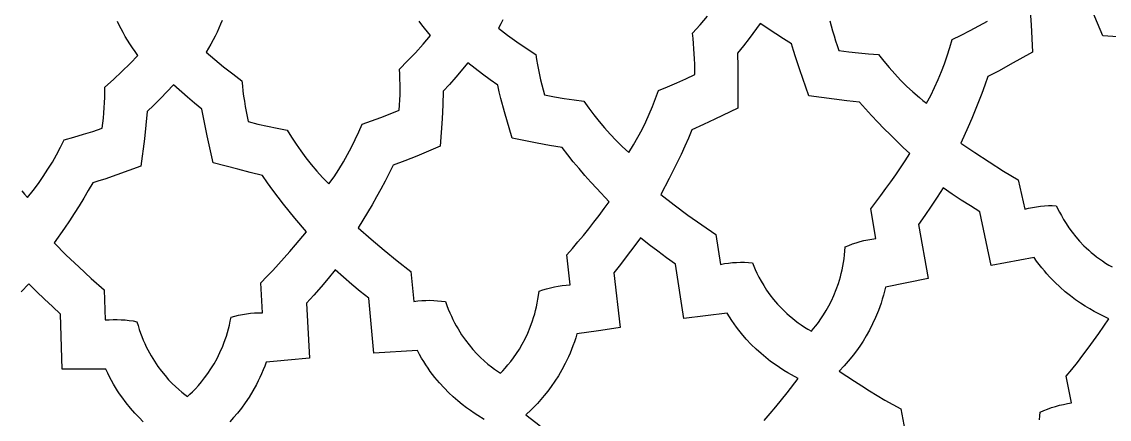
# Model space of a CAD drawing. Extents: x -550 to 550, y -550 to 550.
# Drawn here: x 6.1 to 101.2, y -460.5 to -425.7 of the extents above; entities that cross this region are included whole.
import ezdxf

# ---------------------------------------------------------------- set-up
doc = ezdxf.new("R2010")
doc.units = 0
doc.layers.add('LAYER_1', color=18, linetype='CONTINUOUS')
doc.layers.add('LAYER_10', color=4, linetype='CONTINUOUS')

msp = doc.modelspace()

# ---------------------------------------------------------------- linework, layer by layer
at = {"layer": 'LAYER_1'}
msp.add_lwpolyline([(0, 549.9999999999998, 0.4142135623730951), (-550, -4.34e-14, 0.4142135623730951), (0, -549.9999999999998, 0.4142135623730951), (550, -4.34e-14, 0.4142135623730951)], format="xyb", close=True, dxfattribs=at)
for points in [[(48.18354027056021, -425.5020053145611), (47.9976616665878, -425.8682238774133), (47.79758834838867, -426.2370300292969), (48.59662221673784, -426.8409038407909), (49.40910715894709, -427.4269815677649), (50.2344753121491, -427.9947665699386), (51.07215881347656, -428.5437622070312), (51.14140719733141, -428.9899915024278), (51.2182719176392, -429.4351755920241), (51.30273127558546, -429.8791159197866), (51.39476357235569, -430.3216139296819), (51.49434710913542, -430.7624710656766), (51.60146018711015, -431.2014887717371), (51.71608110746541, -431.63846849183), (51.83818817138672, -432.0732116699219), (52.69487167646316, -432.237650402916), (53.55393421324012, -432.3901873336742), (54.41576806960552, -432.5246783270876), (55.28076553344727, -432.6349792480469), (55.70600366802576, -433.2288584090993), (56.14507567564779, -433.8147259646834), (56.60050868594772, -434.3918390413451), (57.07482982855993, -434.9594547656301), (57.57056623311883, -435.5168302640844), (58.09024502925877, -436.0632226632539), (58.63639334661414, -436.5978890896845), (58.92018330375836, -436.8605929151682), (59.21153831481934, -437.1200866699219), (59.6260074673477, -436.4572588311554), (60.0092987589256, -435.7904852476685), (60.36404066480387, -435.1197651442762), (60.69286166023336, -434.4450977457939), (60.99839022046491, -433.7664822770366), (61.28325482074938, -433.0839179628193), (61.55008393633761, -432.3974040279573), (61.80150604248047, -431.7069396972656), (62.60249858836627, -431.3690071955946), (63.39885490331756, -431.0200857081038), (64.1903543079919, -430.6602821331627), (64.97677612304688, -430.2897033691406), (64.9789981835641, -429.8389114075105), (64.9733815236723, -429.3879521233755), (64.95996350424291, -428.937023296286), (64.9387814861473, -428.4863227057924), (64.90987283025693, -428.0360481314448), (64.8732748974432, -427.5863973527935), (64.82902504857749, -427.1375681493889), (64.77716064453125, -426.6897583007812), (65.44225883008501, -425.9510912113486), (66.09072743516916, -425.1973869385586)], [(94.32073637947236, -424.7540078626628), (94.3991050543832, -425.9474959522931), (94.5234603881836, -428.3367614746094), (92.5819298716179, -429.4257330587217), (91.60628152433773, -429.9611409866245), (90.62104797363281, -430.4783935546875), (90.36720989370045, -431.2205538738263), (90.09734525082771, -431.9571196205816), (89.81342491665654, -432.6886352982143), (89.51741976282878, -433.4156454099854), (89.21130066098627, -434.1386944591557), (88.89703848277091, -434.8583269489862), (88.25196838378906, -436.2895202636719), (89.48265849598599, -437.1299319065698), (90.72992051543943, -437.9460755065141), (91.9930129876224, -438.7374998346468), (93.27119445800781, -439.5037536621094), (93.84756469726562, -442.0767822265625), (94.18406894558092, -441.9901233594038), (94.52471299436034, -441.9173468756177), (94.86863221350121, -441.8584936250526), (95.2149619729009, -441.8136044575567), (95.56283764245677, -441.7827202229786), (95.9113945920662, -441.7658817711666), (96.25976819162653, -441.7631299519691), (96.60709381103516, -441.7745056152344), (96.88220060344997, -442.3268786354829), (97.05285779871048, -442.6434009781567), (97.2479137547802, -442.9819996407011), (97.46911564273952, -443.3390639467443), (97.71821063366886, -443.7109832199145), (97.99694589864856, -444.0941467838397), (98.30706860875898, -444.4849439621483), (98.65032593508052, -444.8797640784684), (99.02846504869356, -445.2749964564282), (99.231161266697, -445.4716389071567), (99.44323312067846, -445.6670304196557), (99.66489900702297, -445.8607196593787), (99.8963773221156, -446.0522552917793), (100.1378864623414, -446.2411859823109), (100.3896448240854, -446.4270603964271), (100.6518708037326, -446.6094271995813), (100.9247827976681, -446.7878350572271), (101.208599202277, -446.9618326348181), (101.5035384139443, -447.1309685978077)], [(102.9034337947422, -427.0550424817283), (100.6773223876953, -426.8977966308594), (99.7520098030499, -424.688148902395)], [(6.089899969132952, -440.4632286026924), (6.340288994008018, -440.7593457889586), (6.598567962646484, -441.05322265625), (7.08932711313374, -440.4475003497385), (7.549581015453286, -439.8339755509767), (7.981940027009303, -439.2129813844892), (8.389014505205978, -438.5848509748008), (8.773414807447491, -437.949917446436), (9.13775129113803, -437.3085139239197), (9.484634313681774, -436.6609735317766), (9.81667423248291, -436.0076293945312), (10.65229295754918, -435.7727411452247), (11.48468556322501, -435.5263749439825), (12.31360791536451, -435.2685760314913), (13.13881587982178, -434.9993896484375), (13.19488170988165, -434.552311513756), (13.24316751574625, -434.1041283589561), (13.28369062083544, -433.6550416604982), (13.3164683485691, -433.2052528948428), (13.34151802236708, -432.7549635384502), (13.35885696564927, -432.3043750677807), (13.36850250183552, -431.8536889592949), (13.3704719543457, -431.4031066894531), (14.11986013285621, -430.7345812030115), (14.85108668174171, -430.0457609256539), (15.5653568686687, -429.3392023973834), (16.26387596130371, -428.6174621582031), (16.01078534173807, -428.2838970671216), (15.77215710129967, -427.9507067757193), (15.54755911828689, -427.6182268804915), (15.33655927099811, -427.2867929779334), (15.1387254377317, -426.9567406645404), (14.95362549678605, -426.6284055368076), (14.78082732645952, -426.3021231912304), (14.6198988050505, -425.978229224304), (14.47040781085737, -425.6570592325236)], [(23.62133307746293, -425.5556526537253), (23.49015404496, -425.8931830662916), (23.34738547893772, -426.2341856328876), (23.19256816334705, -426.5783661238207), (23.02524288213895, -426.9254303093981), (22.84495041926437, -427.2750839599271), (22.65123155867427, -427.6270328457151), (22.44362708431962, -427.9809827370692), (22.22167778015137, -428.3366394042969), (22.98328218065203, -428.9893935962633), (23.75936376838087, -429.6252588647433), (24.54940208275912, -430.2436912340547), (25.35287666320801, -430.8441467285156), (25.39532635266605, -431.2938618185984), (25.4454424120452, -431.7429886844205), (25.50321391825333, -432.1913281909032), (25.56862994819838, -432.6386812029676), (25.64167957878825, -433.0848485855352), (25.72235188693084, -433.5296312035269), (25.81063594953408, -433.9728299218644), (25.90652084350586, -434.4142456054688), (26.75047985245794, -434.6254410158584), (27.59914963609595, -434.8177404114777), (28.45170281549213, -434.9922599944244), (29.30731201171875, -435.1501159667969), (29.69640683638838, -435.7694255260609), (30.0997744617169, -436.3815920349565), (30.51998450842863, -436.9860340203683), (30.95960659724786, -437.5821700091809), (31.4212103488989, -438.169418528279), (31.90736538410605, -438.7471981045472), (32.42064132359363, -439.3149272648703), (32.68825263891892, -439.5948412287038), (32.96360778808594, -439.8720245361328), (33.41713282861512, -439.2366240212195), (33.83975147140256, -438.5953361795753), (34.23408925014031, -437.9483280831727), (34.60277169852037, -437.2957668039844), (34.94842435023482, -436.6378194139832), (35.27367273897566, -435.9746529851416), (35.58114239843493, -435.3064345894323), (35.87345886230469, -434.6333312988281), (36.69338246358467, -434.3464161670407), (37.50936551206176, -434.0482402794172), (38.32118174231316, -433.7388989639991), (39.12860488891602, -433.4184875488281), (39.15781483715483, -432.968744765447), (39.17919766688968, -432.5183649197725), (39.19278162043053, -432.0675479452158), (39.19859494008737, -431.6164937751882), (39.19666586817019, -431.1654023431009), (39.18702264698894, -430.7144735823653), (39.16969351885362, -430.2639074263925), (39.14470672607422, -429.8139038085938), (39.85512703480611, -429.1114215172369), (40.5461498165838, -428.3893407260866), (41.21757192560425, -427.6489506558775), (41.86919021606445, -426.8915405273438), (41.59545237027131, -426.5729439038741), (41.33630583393401, -426.2538012982371), (41.09133294497579, -425.9344776913265), (40.86011604131986, -425.6153380640365)], [(76.80677784581209, -425.5940594733804), (76.91760653004926, -426.0320158301229), (77.0359095373973, -426.4680790499111), (77.16165431826892, -426.902051761019), (77.29480832307682, -427.3337365917206), (77.43533900223372, -427.7629361702897), (77.58321380615234, -428.189453125), (78.44920517115389, -428.2982437969887), (79.31668175678612, -428.3952105092847), (80.18539960208682, -428.4803477237742), (81.05511474609375, -428.5536499023438), (81.51298675762597, -429.1244155860701), (81.98520116596572, -429.6856171703682), (82.47406934685, -430.2364548222602), (82.98190267601584, -430.7761287087684), (83.51101252920019, -431.3038389969148), (84.06371028214005, -431.8187858537218), (84.64230731057245, -432.3201694462116), (84.94204035801616, -432.5655250705319), (85.24911499023438, -432.8071899414062), (85.62288546400234, -432.1193330117587), (85.96531881371276, -431.4294790453192), (86.27903805223305, -430.7374606620056), (86.56666619243067, -430.0431104817358), (86.83082624717309, -429.3462611244278), (87.0741412293278, -428.6467452099994), (87.29923415176219, -427.9443953583685), (87.50872802734375, -427.2390441894531), (88.2876029794192, -426.8513029432847), (89.0611732286363, -426.4529058870792), (89.82922323926768, -426.0439677525684), (90.59153747558594, -425.6246032714844)], [(95.12502082145653, -460.4954686305437), (95.15934459844166, -460.1702658934731), (95.18450927734375, -459.8370971679688), (95.51451039640432, -459.6932586058995), (95.8500837515296, -459.5610883515472), (96.1905739710627, -459.4407720700488), (96.53532568334677, -459.3324954265412), (96.88368351672494, -459.2364440861612), (97.23499209954035, -459.1528037140458), (97.58859606013615, -459.0817599753319), (97.94384002685547, -459.0234985351562), (97.47906494140625, -456.6981811523438), (97.97637749092036, -456.0924268245244), (98.46316228006103, -455.4780359103518), (98.94023947488411, -454.8558639728737), (99.4084292414455, -454.2267665751382), (99.86855174580106, -453.591599280193), (100.3214271540066, -452.9512176510859), (101.2087173461914, -451.6582336425781), (100.6200901578858, -451.3793726998459), (100.2835243537019, -451.2107685913891), (99.92242821465783, -451.0201543630536), (99.53953009462383, -450.8056092434756), (99.1375583474703, -450.5652124612914), (98.7192413270676, -450.2970432451374), (98.28730738728609, -449.9991808236497), (97.84448488199612, -449.6697044254648), (97.39350216506807, -449.3066932792188), (96.93708759037229, -448.9082266135482), (96.47796951177912, -448.472383657089), (96.01887628315893, -447.9972436384778), (95.7901915981732, -447.7443369898139), (95.56253625838208, -447.4808857863505), (95.3362513080194, -447.2066499316674), (95.11167779131894, -446.9213893293438), (94.88915675251448, -446.6248638829594), (94.66902923583984, -446.3168334960938), (90.91614532470703, -447.0106201171875), (89.9043197631836, -442.3072204589844), (89.09534561702408, -441.7986255354573), (88.29248136431433, -441.2801876784939), (87.49633720673012, -440.7513213570394), (86.70752334594727, -440.2114410400391), (86.18509564641676, -441.0228556873488), (85.6517131494191, -441.8270167605994), (85.10794858790474, -442.6240758561382), (84.55437469482422, -443.4141845703125), (85.40177917480469, -448.14990234375), (81.65799713134766, -448.8861999511719), (81.57083908126938, -449.2526204875102), (81.47703843203311, -449.6092688195732), (81.3770081386176, -449.9562436259018), (81.27116115600155, -450.2936435850365), (81.15991043916374, -450.6215673755183), (81.0436689430829, -450.9401136758876), (80.79786543310703, -451.5494685204523), (80.53705426590383, -452.1224975470562), (80.26453908130321, -452.6599901840252), (79.98362351913505, -453.1627358596851), (79.69761121922929, -453.6315240023617), (79.40980582141576, -454.0671440403808), (79.12351096552439, -454.4703854020681), (78.84203029138507, -454.8420375157494), (78.5686674388277, -455.1828898097505), (78.0595097577784, -455.7753526520153), (77.62246704101562, -456.2540893554688), (78.93920455865032, -457.1204879104026), (79.6024005836378, -457.5466993957469), (80.26970991990461, -457.9663521497259), (80.94180391782518, -458.3780210198769), (81.61935392777397, -458.7802808537371), (82.30303130012541, -459.1717064988438), (82.9935073852539, -459.5508728027344), (83.44532775878906, -461.8791198730469)], [(71.05268315536215, -460.5585114915179), (71.56654744960214, -459.9630968776736), (72.07114690310847, -459.3595483002163), (72.56730885004949, -458.7488636498316), (73.05586062459352, -458.1320408172049), (74.01344299316406, -456.8839721679688), (73.441733853746, -456.5750484138827), (73.11556301705815, -456.388708537965), (72.76630568310202, -456.1787975520421), (72.39680511241582, -455.9435761230473), (72.00990456553777, -455.681304917914), (71.60844730300606, -455.3902446035755), (71.1952765853589, -455.0686558469651), (70.77323567313448, -454.7147993150162), (70.34516782687099, -454.3269356746622), (69.91391630710666, -453.9033255928363), (69.48232437437969, -453.442229736472), (69.05323528922827, -452.9419087725025), (68.84051783341158, -452.6764953335825), (68.62949231219062, -452.4006233678613), (68.42051413313263, -452.1140754587054), (68.21393870380491, -451.8166341894815), (68.01012143177473, -451.5080821435565), (67.80941772460938, -451.1882019042969), (64.02012634277344, -451.6449890136719), (63.29137802124023, -446.8893432617188), (62.51395219399691, -446.3312622523688), (61.74323490497527, -445.7637230347486), (60.97986506443644, -445.1861866186017), (60.2244815826416, -444.5981140136719), (59.65400007976816, -445.3749095237158), (59.07300771275094, -446.1437721175946), (58.48228160425693, -446.9050644485744), (57.88259887695312, -447.6591491699219), (58.44543838500977, -452.4384155273438), (57.50305935372512, -452.5862680197948), (56.55896347777239, -452.7230684086196), (54.66809463500977, -452.9780578613281), (54.5591728315732, -453.3380356992154), (54.44419767869114, -453.6878644748614), (54.32357588810598, -454.0276676789783), (54.19771417156008, -454.3575688022784), (54.06701924079583, -454.6776913354736), (53.93189780755561, -454.9881587692762), (53.6500022806168, -455.5806223015521), (53.35528128468269, -456.1359473248035), (53.05098851369232, -456.6551217647277), (52.74037766158474, -457.139133547022), (52.42670242229902, -457.5889705973835), (52.11321648977417, -458.0056208415097), (51.80317355794927, -458.3900722050977), (51.49982732076334, -458.7433126138451), (51.20643147215546, -459.0663299934489), (50.66250571642995, -459.6256473680152), (50.19742584228516, -460.075927734375), (51.46035603551242, -461.0229420907909)], [(46.55602264404297, -460.4779968261719), (46.00503781764164, -460.1361753573443), (45.6908358356662, -459.9316152730053), (45.35480691143114, -459.7024735283391), (44.99993562262913, -459.447138553063), (44.62920654695284, -459.1639987768942), (44.24560426209494, -458.8514426295501), (43.85211334574811, -458.5078585407478), (43.45171837560501, -458.1316349402046), (43.04740392935831, -457.7211602576377), (42.64215458470069, -457.2748229227644), (42.23895491932481, -456.7910113653021), (41.84078951092336, -456.2681140149678), (41.64452733361699, -455.9915045517604), (41.45064293718899, -455.704519301479), (41.25950939385092, -455.4069568178381), (41.07149977581437, -455.0986156545526), (40.88698715529094, -454.7792943653371), (40.70634460449219, -454.4487915039062), (36.89564514160156, -454.6667785644531), (36.45259475708008, -449.8758544921875), (35.70976185021194, -449.2702193510933), (34.97419080560938, -448.6555734343447), (34.24656334440819, -448.0314048079921), (33.52756118774414, -447.3972015380859), (32.91143981157951, -448.1364523916184), (32.28533622047703, -448.8671576973181), (31.64999261590728, -449.5897182669078), (31.00615119934082, -450.3045349121094), (31.28210067749023, -455.1086120605469), (29.38296223970814, -455.2956433887265), (28.43259158492324, -455.3801128281802), (27.48129844665527, -455.4527587890625), (27.35103316628277, -455.8049847465159), (27.21532976350616, -456.1467218170936), (27.07458699660471, -456.4781178476185), (26.92920362385765, -456.799320684913), (26.77957840354426, -457.1104781757997), (26.62611009394377, -457.4117381671013), (26.30923923999851, -457.9851570382392), (25.98178112825591, -458.5207600729075), (25.64692582495, -459.0197300456867), (25.30786339631479, -459.4832497311578), (24.96778390858429, -459.9125019039013), (24.62987742799253, -460.3086693384981), (24.29733402077353, -460.6729348095287)], [(16.72518251953828, -460.673765824894), (16.35249573233639, -460.3093809676316), (15.97488638929955, -459.9121026476662), (15.59547694570956, -459.4804566537919), (15.21738985684824, -459.0129687748031), (14.84374757799739, -458.5081647994938), (14.65956900960146, -458.2413085847172), (14.47767256443882, -457.9645705166583), (14.29844854941971, -457.6777663189166), (14.12228727145435, -457.380711715091), (13.94957903745297, -457.073222428781), (13.7807141543258, -456.755114183586), (13.61608292898305, -456.426202703105), (13.45607566833496, -456.0863037109375), (9.638924598693848, -456.0647888183594), (9.48317813873291, -451.2557373046875), (8.777871371381647, -450.6047019248239), (8.08033595850216, -449.9451496728337), (7.391295884528787, -449.2765960402373), (6.711475133895874, -448.5985565185547), (6.052225968128586, -449.2976778230436)]]:
    msp.add_lwpolyline(points, dxfattribs=at)
for points in [[(75.1832160949707, -452.7465515136719), (75.3727200528714, -452.526258849538), (75.57770492350124, -452.2741879330073), (75.79471201883945, -451.9902962559947), (76.02028265086517, -451.6745413104152), (76.25095813155761, -451.3268805881836), (76.48327977289597, -450.947271581215), (76.71378888685945, -450.5356717814241), (76.93902678542722, -450.0920386807258), (77.15553478057845, -449.6163297710352), (77.35985418429237, -449.108502544267), (77.54852630854815, -448.5685144923362), (77.71809246532497, -447.9963231071579), (77.79462996590226, -447.6981378808242), (77.86509396660203, -447.3918858806467), (77.92905213142166, -447.0775617931148), (77.98607212435853, -446.7551603047177), (78.03572160941007, -446.4246761019448), (78.07756825057365, -446.0861038712857), (78.11117971184669, -445.7394382992294), (78.13612365722656, -445.3846740722656), (78.45440355594413, -445.2461710089597), (78.7788974138018, -445.1204954804571), (79.10877717003021, -445.0079076668417), (79.44321476385994, -444.908667748197), (79.78138213452164, -444.8230359046068), (80.12245122124591, -444.7512723161548), (80.46559396326339, -444.6936371629246), (80.80998229980469, -444.650390625), (80.36764526367188, -442.0513000488281), (81.26487019017051, -440.8696199431983), (81.70508936083588, -440.2722689242365), (82.13896271524598, -439.6702830678828), (82.56592753750132, -439.0634417291668), (82.98542111170238, -438.4515242631181), (83.39688072194969, -437.8343100247662), (83.79974365234375, -437.2115783691406), (83.22444763617199, -436.6733560599498), (82.65382755180278, -436.12961109395), (82.08913950423991, -435.5794915995054), (81.53163959848712, -435.0221457049803), (80.98258393954819, -434.4567215387389), (80.44322863242691, -433.8823672291454), (79.91482978212703, -433.2982309045641), (79.39864349365234, -432.7034606933594), (78.28836809631524, -432.5859165230274), (77.18030247346015, -432.4479488766224), (74.96654510498047, -432.1515502929688), (74.17481868507409, -429.8894783659308), (73.79436708384901, -428.753366328625), (73.61265696639276, -428.1826263716841), (73.43840026855469, -427.6095581054688), (72.74457988397373, -427.1814194814364), (72.06197913972167, -426.7351316773205), (70.71158599853516, -425.8189392089844), (69.73294387099406, -427.1415408228989), (69.23284587542514, -427.794246582851), (68.71633911132812, -428.4337158203125), (68.74962860855501, -429.6342713748157), (68.75729078286088, -430.8354651061416), (68.74028015136719, -433.2382202148438), (66.73752697734326, -434.2069624823678), (65.7307802309795, -434.6797569814294), (64.71556091308594, -435.1337280273438), (64.41765165012572, -435.8581459258473), (64.10406187419146, -436.5759992651109), (63.77672846196442, -437.2879513685507), (63.43758829012593, -437.9946655595832), (63.08857823535726, -438.6968051616248), (62.73163517433972, -439.3950334980919), (62.0016975402832, -440.7824096679688), (63.18035354178078, -441.6980040765071), (64.3770123820985, -442.5904232377535), (65.59097271721902, -443.4591609314903), (66.821533203125, -444.3037109375), (67.24301147460938, -446.90673828125), (67.58439146604995, -446.8413706677351), (67.92903068422847, -446.790123960343), (68.27606410836833, -446.7529816685876), (68.62462671769302, -446.7299273019826), (68.97385349142593, -446.7209443700419), (69.32287940879054, -446.7260163822793), (69.67083944901029, -446.7451268482087), (70.0168685913086, -446.7782592773438), (70.25827617831575, -447.3435681499043), (70.40993684804239, -447.667891456099), (70.58477290791487, -448.0154185848251), (70.78468746243101, -448.3827179680241), (71.01158361608864, -448.7663580376375), (71.26736447338561, -449.1629072256065), (71.55393313881974, -449.5689339638728), (71.87319271688887, -449.9810066843776), (72.22704631209082, -450.3956938190625), (72.61739702892345, -450.8095637998688), (72.82685352810682, -451.0151199925492), (73.04614797188455, -451.219185058738), (73.27551824831886, -451.4213300524279), (73.51520224547201, -451.6211260276115), (73.76543785140618, -451.8181440382816), (74.02646295418361, -452.0119551384307), (74.29851544186656, -452.2021303820516), (74.58183320251723, -452.388240823137), (74.87665412419787, -452.5698575156795)], [(47.97170448303223, -456.4234619140625), (48.17413561656693, -456.2155056076637), (48.39392907896998, -455.9767728107491), (48.6276328903742, -455.7070147549709), (48.87179507091237, -455.4059826719813), (49.12296364071727, -455.0734277934322), (49.37768661992171, -454.7091013509761), (49.63251202865847, -454.3127545762651), (49.88398788706033, -453.8841387009512), (50.12866221526011, -453.4230049566867), (50.36308303339058, -452.9291045751237), (50.58379836158453, -452.4021887879145), (50.78735621997477, -451.8420088267112), (50.88162235428498, -451.549367040753), (50.97030462869407, -451.2483159231659), (51.05297154571862, -450.9388243779063), (51.12919160787523, -450.6208613089308), (51.1985333176805, -450.2943956201959), (51.26056517765105, -449.9593962156581), (51.31485569030345, -449.615831999274), (51.3609733581543, -449.263671875), (51.68721151175455, -449.1454088453106), (52.01885268335676, -449.0403530336666), (52.35505257682367, -448.9487084000886), (52.694966896018, -448.8706789045971), (53.03775134480249, -448.8064685072126), (53.38256162703987, -448.7562811679555), (53.72855344659287, -448.7203208468466), (54.07488250732422, -448.6987915039062), (53.78876876831055, -446.077880859375), (54.27618234382638, -445.5154065516649), (54.75728362636473, -444.9473071039828), (55.2318765049092, -444.3736268503834), (55.69976486844335, -443.7944101249216), (56.16075260595078, -443.2097012616522), (56.61464360641504, -442.61954459463), (57.06124175881974, -442.02398445791), (57.50035095214844, -441.4230651855469), (56.42298853011474, -440.2815613619204), (55.89213358982866, -439.7030089365705), (55.36865180052121, -439.1178715912377), (54.85415989006096, -438.5251108927033), (54.35027458631649, -437.9236884077486), (53.85861261715639, -437.3125657031548), (53.38079071044922, -436.6907043457031), (52.27912302864522, -436.5037200596083), (51.18092634517109, -436.2965658634795), (48.98817443847656, -435.8620300292969), (48.33303999679103, -433.555556965393), (48.02113868220286, -432.398182500496), (47.87385201995079, -431.8173252128994), (47.73414993286133, -431.2345886230469), (47.06697611975991, -430.7638886245775), (46.41209305107511, -430.2757958596337), (45.11850738525391, -429.2770080566406), (44.06215274438669, -430.5352175494215), (43.5237179102713, -431.1550588142392), (42.96965408325195, -431.7606201171875), (42.9310267700436, -432.9604390321544), (42.86677592765442, -434.1593605186787), (42.70596313476562, -436.5556335449219), (41.6831163070564, -436.9980329166492), (40.65549043745099, -437.429576829998), (39.62109465276998, -437.8441091227814), (38.57793807983398, -438.2354736328125), (38.23716255639636, -438.9395445285591), (37.88111738250323, -439.6361051742299), (37.51169735871545, -440.3259352523063), (37.13079728559387, -441.0098144452697), (36.74031196369931, -441.6885224356019), (36.34213619359264, -442.3628389057841), (35.53029251098633, -443.701416015625), (36.65233070644109, -444.6889643103068), (37.79374311105754, -445.654499236783), (38.95384182147335, -446.5975025624457), (40.13193893432617, -447.5174560546875), (40.39701080322266, -450.1412048339844), (40.74148755357898, -450.0976911526508), (41.08808596226329, -450.0686941850103), (41.43609512324797, -450.0536464717381), (41.78480413050533, -450.0519805535095), (42.13350207800775, -450.0631289709993), (42.48147805972761, -450.0865242648828), (42.82802116963723, -450.121598975835), (43.17242050170898, -450.1677856445312), (43.29039536475081, -450.5010304685595), (43.41459915746265, -450.8241885482036), (43.5446154563057, -451.1373798163496), (43.68002783774121, -451.4407242058837), (43.82041987823038, -451.734341649692), (43.96537515423444, -452.0183520806606), (44.11447724221463, -452.2928754316758), (44.26730971863215, -452.5580316356234), (44.58250014262408, -453.0607223338608), (44.90761503790004, -453.5273836384621), (45.2393230161498, -453.9589750125161), (45.57429268906314, -454.3564559191119), (45.90919266832983, -454.7207858213385), (46.24069156563966, -455.0529241822849), (46.56545799268241, -455.35383046504), (46.88016056114786, -455.6244641326929), (47.18146788272578, -455.8657846483326), (47.46604856910596, -456.0787514750481), (47.73057123197819, -456.2643240759284)], [(20.58976936340332, -458.4702301025391), (20.80434578671122, -458.2753905652197), (21.0380972081063, -458.0508831427999), (21.28759107760503, -457.7962539627309), (21.54939484522387, -457.511049152464), (21.82007596097931, -457.19481483945), (22.09620187488782, -456.8470971511401), (22.37434003696586, -456.4674422149856), (22.65105789722992, -456.0553961584375), (22.92292290569647, -455.6105051089468), (23.18650251238197, -455.1323151939647), (23.4383641673029, -454.6203725409424), (23.67507532047575, -454.0742232773309), (23.78667678703678, -453.7881793313826), (23.89320342191697, -453.4934135305813), (23.99422615636836, -453.1898691408583), (24.08931592164303, -452.8774894281448), (24.17804364899304, -452.5562176583725), (24.25998026967043, -452.2259970974726), (24.33469671492728, -451.8867710113765), (24.40176391601562, -451.5384826660156), (24.73467690069695, -451.4409101065423), (25.07216088819766, -451.3568845845467), (25.41335856354849, -451.2865492056484), (25.7574126117802, -451.2300470754667), (26.10346571792354, -451.1875212996213), (26.45066056700927, -451.1591149837316), (26.79813984406812, -451.1449712334169), (27.14504623413086, -451.1452331542969), (27.01614189147949, -448.5119323730469), (27.53801586988352, -447.9777574421333), (28.0523276387833, -447.436132249337), (28.55940238764627, -446.8875610966378), (29.05956530593984, -446.332548286016), (29.55314158313143, -445.7715981194519), (30.04045640868847, -445.2052148989254), (30.99760246276855, -444.0581665039062), (29.99290987803078, -442.8604194870584), (29.49729967359451, -442.255438739473), (29.008972149908, -441.6447019788473), (28.53002127356729, -441.0269458149818), (28.06254101116838, -440.4009068576772), (27.60862532930731, -439.7653217167341), (27.17036819458008, -439.1189270019531), (26.0816470961127, -438.8631200990436), (24.99764791524066, -438.5874211219553), (22.83454513549805, -438.0160827636719), (22.31847721220188, -435.6734255184195), (22.07632042359279, -434.4989060128943), (21.96401630273062, -433.9099994761864), (21.8593921661377, -433.3196716308594), (21.22148346161476, -432.8080357525457), (20.59686979039843, -432.2798492048846), (19.36515235900879, -431.2019500732422), (18.23522089417863, -432.3911315678419), (17.66059082339513, -432.9758500155738), (17.07126235961914, -433.5453796386719), (16.9609337796506, -434.7401562535931), (16.82507047505115, -435.932502064263), (16.52116966247559, -438.3136901855469), (15.47268600441057, -438.6977691590722), (14.42249134232451, -439.0776991177312), (13.36660692490872, -439.440241004341), (12.8352876981682, -439.6108542152579), (12.30105400085449, -439.7721557617188), (11.91875611785154, -440.4533617649244), (11.52166744095927, -441.1261436313996), (11.11163140017829, -441.7913935167331), (10.6904914255092, -442.4500035765134), (10.26009094695261, -443.1028659663292), (9.822273394509123, -443.750872841769), (8.931760787963867, -445.035888671875), (9.99279452000419, -446.0918211369279), (11.07447512997122, -447.1270063855154), (12.17615222379602, -448.1408866224975), (13.29717540740967, -449.1329040527344), (13.4049072265625, -451.7680053710938), (13.75113371931939, -451.7443814870031), (14.09875842967083, -451.7324162931624), (14.44704409627892, -451.7324825206618), (14.79525345780576, -451.7449529005911), (15.14264925291346, -451.7702001640403), (15.48849422026413, -451.8085970420992), (15.83205109851987, -451.8605162658579), (16.17258262634277, -451.9263305664062), (16.27049089460909, -452.266509013656), (16.37521461342776, -452.5969846138578), (16.48633113333882, -452.9178522866406), (16.6034178048823, -453.2292069516334), (16.72605197859824, -453.5311435284652), (16.85381100502667, -453.8237569367652), (16.98627223470763, -454.1071420961622), (17.12301301818114, -454.3813939262854), (17.407642648666, -454.9028772772262), (17.70431870080151, -455.3889663466198), (18.00965997890795, -455.8404204914983), (18.3202852873056, -456.257999068894), (18.63281343031473, -456.6424614358391), (18.94386321225562, -456.9945669493656), (19.25005343744855, -457.3150749665058), (19.54800291021378, -457.604744844292), (19.8343304348716, -457.8643359397562), (20.10565481574228, -458.0946076099307), (20.35859485714609, -458.2963192118476)]]:
    msp.add_lwpolyline(points, close=True, dxfattribs=at)
at = {"layer": 'LAYER_10'}
msp.add_lwpolyline([(-485, 0, 0.4142135623730952), (0, -484.9999999999998, 0.4142135623730952), (485, 0, 0.4142135623730954), (0, 484.9999999999998, 0.4142135623730952)], format="xyb", close=True, dxfattribs=at)

doc.saveas('drawing.dxf')
